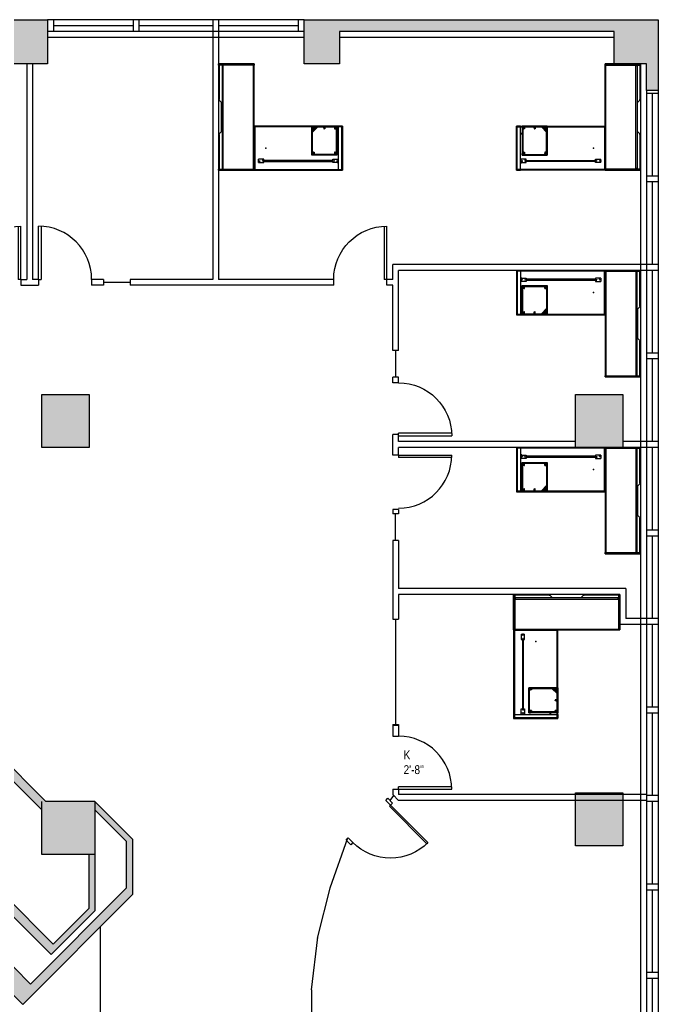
# Model space of a CAD drawing. Extents: x -899 to 851, y -1109 to 411.
# Drawn here: x 418 to 851, y -258 to 411 of the extents above; entities that cross this region are included whole.
import ezdxf

# ---------------------------------------------------------------- set-up
doc = ezdxf.new("R2010")
doc.units = 0
doc.header["$LTSCALE"] = 24
doc.header["$MEASUREMENT"] = 0
doc.linetypes.add('ACAD_ISO02W100', pattern=[15, 12, -3])
doc.layers.get('0').update_dxf_attribs({"linetype": 'CONTINUOUS'})
for name, color, linetype in [('ARDOOR', 2, 'CONTINUOUS'), ('ARWALL', 7, 'CONTINUOUS'), ('ARWALLTEX', 92, 'CONTINUOUS'), ('ARWINDOW', 2, 'CONTINUOUS'), ('AT2', 7, 'CONTINUOUS'), ('COLUMN', 92, 'CONTINUOUS'), ('HDW', 2, 'CONTINUOUS')]:
    doc.layers.add(name, color=color, linetype=linetype)
doc.styles.add('ARCH', font='acp.shx')

# ---------------------------------------------------------------- blocks, each defined once
blk = doc.blocks.new('36LHD')
at = {"linetype": 'Continuous'}
blk.add_lwpolyline([(-36, 0, -0.414214), (0, 36)], format="xyb", dxfattribs=at)
for points in [[(4.5, 36), (0, 36), (0, 37.999992), (4.5, 37.999992)], [(0, 0), (-36, 0), (-36, 0.999996), (0, 0.999996)], [(4.5, -1.999992), (0, -1.999992), (0, 0), (4.5, 0)]]:
    blk.add_lwpolyline(points, close=True, dxfattribs=at)
blk = doc.blocks.new('36RHD')
for p, q in [((35.96, 1.75), (0, 1.75)), ((0, 0), (0, 1.75)), ((0, 0), (36, 0))]:
    blk.add_line(p, q)
at = {"extrusion": (0, 0, -1)}
blk.add_ellipse((0, 0), major_axis=(-25.46, 25.46), ratio=1, start_param=0.785398, end_param=2.356194, dxfattribs=at)
blk = doc.blocks.new('TW4001EG2472SQZ')
for p, q in [((0.6142, 0), (0.665, -0.0508)), ((1.165, -0.0508), (1.2158, 0)), ((0.6142, -0.012), (0.6262, -0.012)), ((0.665, -0.0508), (1.165, -0.0508)), ((1.2038, -0.012), (1.2158, -0.012))]:
    blk.add_line(p, q)
for points in [[(0.6142, 0), (0, 0), (0, -0.61), (1.83, -0.61), (1.83, 0), (1.2158, 0)], [(0.6142, -0.012), (0.012, -0.012), (0.012, -0.598), (1.818, -0.598), (1.818, -0.012), (1.2158, -0.012)]]:
    blk.add_lwpolyline(points)
blk = doc.blocks.new('TW40103060SQZ')
blk.add_line((0.208, 0), (0, 0))
at = {"color": 5}
for p, q in [((0.001, -1.523), (0.001, -1.455)), ((0.001, -1.455), (0.761, -1.455)), ((0.761, -1.523), (0.001, -1.523)), ((0.761, -1.455), (0.761, -1.523))]:
    blk.add_line(p, q, dxfattribs=at)
at = {"color": 1, "linetype": 'ACAD_ISO02W100'}
for p, q in [((0.118, -1.447), (0.147, -1.447)), ((0.132, -1.462), (0.132, -1.433)), ((0.644, -1.447), (0.615, -1.447)), ((0.63, -1.462), (0.63, -1.433))]:
    blk.add_line(p, q, dxfattribs=at)
for points in [[(0, 0), (0, -1.524), (0.762, -1.524), (0.762, 0)], [(0.012, -0.012), (0.012, -1.512), (0.75, -1.512), (0.75, -0.012)]]:
    blk.add_lwpolyline(points, close=True)
at = {"color": 1}
blk.add_point((0.381, -0.202), dxfattribs=at)
blk = doc.blocks.new('TW80062824Z')
for p, q in [((0, 0), (0.019, 0)), ((0, -0.61), (0, 0)), ((0.019, 0), (0.019, -0.61)), ((0.019, -0.61), (0, -0.61))]:
    blk.add_line(p, q)
blk = doc.blocks.new('TW70032017SQZ')
h = blk.add_hatch()
h.set_pattern_fill('ANSI31', color=256, scale=0.0005, style=0)
h.set_pattern_definition([(45, (66.7572857, -621.4514568), (-0.001122532015, 0.001122532015), [])])
h.paths.add_polyline_path([(0.027, -0.011), (0.021, -0.011), (0.021, -0.049), (0.027, -0.049)])
h.paths.add_polyline_path([(0.039, -0.011), (0.033, -0.011), (0.033, -0.049), (0.039, -0.049)])
h = blk.add_hatch()
h.set_pattern_fill('ANSI31', color=256, scale=0.0005, style=0)
h.set_pattern_definition([(45, (67.1272857, -621.4514568), (-0.001122532015, 0.001122532015), [])])
h.paths.add_polyline_path([(0.397, -0.011), (0.391, -0.011), (0.391, -0.049), (0.397, -0.049)])
h.paths.add_polyline_path([(0.409, -0.011), (0.403, -0.011), (0.403, -0.049), (0.409, -0.049)])
h = blk.add_hatch()
h.set_pattern_fill('ANSI31', color=256, scale=0.0005, style=0)
h.set_pattern_definition([(45, (66.7572857, -621.8924568), (-0.001122532015, 0.001122532015), [])])
h.paths.add_polyline_path([(0.027, -0.452), (0.021, -0.452), (0.021, -0.49), (0.027, -0.49)])
h.paths.add_polyline_path([(0.039, -0.452), (0.033, -0.452), (0.033, -0.49), (0.039, -0.49)])
h = blk.add_hatch()
h.set_pattern_fill('ANSI31', color=256, scale=0.0005, style=0)
h.set_pattern_definition([(45, (66.9422857, -621.8924568), (-0.001122532015, 0.001122532015), [])])
h.paths.add_polyline_path([(0.206, -0.49), (0.212, -0.49), (0.212, -0.452), (0.206, -0.452)])
h.paths.add_polyline_path([(0.224, -0.452), (0.218, -0.452), (0.218, -0.49), (0.224, -0.49)])
h = blk.add_hatch()
h.set_pattern_fill('ANSI31', color=256, scale=0.0005, style=0)
h.set_pattern_definition([(45, (67.1272857, -621.8924568), (-0.001122532015, 0.001122532015), [])])
h.paths.add_polyline_path([(0.397, -0.452), (0.391, -0.452), (0.391, -0.49), (0.397, -0.49)])
h.paths.add_polyline_path([(0.409, -0.452), (0.403, -0.452), (0.403, -0.49), (0.409, -0.49)])
h = blk.add_hatch()
h.set_pattern_fill('ANSI31', color=256, scale=0.0005, style=0)
h.set_pattern_definition([(45, (68.6745147, -621.4636936), (-0.001122532015, 0.001122532015), [])])
h.paths.add_polyline_path([(0.401, -0.5), (0.409, -0.5), (0.409, -0.49), (0.401, -0.49)])
for p, q in [((0.012, -0.012), (0, 0)), ((0, 0), (0.03, 0)), ((0, 0), (0, -0.03)), ((0.418, -0.012), (0.43, 0)), ((0.021, -0.03), (0.021, -0.027)), ((0.021, -0.03), (0.021, -0.033)), ((0.027, -0.027), (0.033, -0.027)), ((0.027, -0.033), (0.033, -0.033)), ((0.391, -0.03), (0.391, -0.027)), ((0.391, -0.03), (0.391, -0.033)), ((0.397, -0.027), (0.403, -0.027)), ((0.397, -0.033), (0.403, -0.033)), ((0.012, -0.489), (0, -0.501)), ((0.002, -0.486), (0.428, -0.486)), ((0.021, -0.471), (0.021, -0.468)), ((0.021, -0.471), (0.021, -0.474)), ((0.027, -0.468), (0.033, -0.468)), ((0.027, -0.474), (0.033, -0.474)), ((0.206, -0.471), (0.206, -0.468)), ((0.206, -0.471), (0.206, -0.474)), ((0.212, -0.468), (0.218, -0.468)), ((0.212, -0.474), (0.218, -0.474)), ((0.418, -0.396), (0.328, -0.486)), ((0.348, -0.486), (0.418, -0.416)), ((0.391, -0.471), (0.391, -0.468)), ((0.391, -0.471), (0.391, -0.474)), ((0.397, -0.468), (0.403, -0.468)), ((0.397, -0.474), (0.403, -0.474)), ((0.401, -0.49), (0.409, -0.49)), ((0.401, -0.5), (0.401, -0.49)), ((0.409, -0.5), (0.401, -0.5)), ((0.409, -0.49), (0.409, -0.5)), ((0.418, -0.489), (0.43, -0.501)), ((0.428, -0.499), (0.428, -0.486))]:
    blk.add_line(p, q)
for points in [[(0, 0), (0.43, 0), (0.43, -0.501), (0, -0.501)], [(0.012, -0.012), (0.418, -0.012), (0.418, -0.489), (0.012, -0.489)], [(0.021, -0.011), (0.027, -0.011), (0.027, -0.049), (0.021, -0.049)], [(0.039, -0.011), (0.033, -0.011), (0.033, -0.049), (0.039, -0.049)], [(0.391, -0.011), (0.397, -0.011), (0.397, -0.049), (0.391, -0.049)], [(0.409, -0.011), (0.403, -0.011), (0.403, -0.049), (0.409, -0.049)], [(0.021, -0.452), (0.027, -0.452), (0.027, -0.49), (0.021, -0.49)], [(0.039, -0.452), (0.033, -0.452), (0.033, -0.49), (0.039, -0.49)], [(0.206, -0.452), (0.212, -0.452), (0.212, -0.49), (0.206, -0.49)], [(0.224, -0.452), (0.218, -0.452), (0.218, -0.49), (0.224, -0.49)], [(0.391, -0.452), (0.397, -0.452), (0.397, -0.49), (0.391, -0.49)], [(0.409, -0.452), (0.403, -0.452), (0.403, -0.49), (0.409, -0.49)]]:
    blk.add_lwpolyline(points, close=True)
blk.add_lwpolyline([(0.002, 0), (0.002, -0.499), (0.428, -0.499), (0.428, 0)])
for p in [(0.03, -0.03), (0.4, -0.03), (0.03, -0.471), (0.215, -0.471), (0.4, -0.471)]:
    blk.add_point(p)
blk = doc.blocks.new('TW80011654Z')
for p, q in [((0, 0), (0, -0.056)), ((0, 0), (0.09, 0)), ((0.09, 0), (0.09, -0.056)), ((1.372, 0), (1.282, 0)), ((1.282, 0), (1.282, -0.056)), ((1.372, 0), (1.372, -0.056)), ((0, -0.037), (0, -0.018)), ((0, -0.018), (0, -0.037)), ((0.09, -0.056), (0, -0.056)), ((1.282, -0.018), (0.09, -0.018)), ((0.977, -0.018), (0.09, -0.018)), ((0.09, -0.037), (1.282, -0.037)), ((0.09, -0.037), (0.977, -0.037)), ((1.282, -0.056), (1.372, -0.056)), ((1.372, -0.037), (1.372, -0.018)), ((1.372, -0.037), (1.372, -0.018)), ((1.372, -0.018), (1.372, -0.037))]:
    blk.add_line(p, q)
for centre in [(0.021, -0.009), (0.021, -0.028), (0.069, -0.028), (0.069, -0.046), (1.303, -0.028), (1.303, -0.046), (1.351, -0.009), (1.351, -0.028)]:
    blk.add_circle(centre, 0.0025)
blk = doc.blocks.new('TW80051370Z')
for p, q in [((1.802, 0), (0.028, 0)), ((0.028, 0), (0.028, -0.019)), ((0.028, -0.019), (1.802, -0.019)), ((1.802, -0.019), (1.802, 0))]:
    blk.add_line(p, q)
blk = doc.blocks.new('A$C7CDB2EFE')
at = {"layer": 'AT2', "xscale": 39.3700787401575, "yscale": 39.3700787401575, "zscale": 39.3700787401575}
for name, p, rotation in [('TW40103060SQZ', (60, 72.05), 270), ('TW4001EG2472SQZ', (84.02, 72.05), 270), ('TW80062824Z', (84.02, 72.05), 270), ('TW80051370Z', (81.66, 72.05), 270), ('TW80062824Z', (60, 0), 90)]:
    blk.add_blockref(name, p, dxfattribs=dict(at, rotation=rotation))
for name, p in [('TW80011654Z', (3.01, 66.84)), ('TW70032017SQZ', (3.84, 61.77))]:
    blk.add_blockref(name, p, dxfattribs=at)
blk = doc.blocks.new('A$C2F6021D5')
at = {"layer": 'AT2', "xscale": -39.3700787401575, "yscale": 39.3700787401575, "zscale": 39.3700787401575}
for name, p, rotation in [('TW4001EG2472SQZ', (0, 72.05), 90), ('TW80062824Z', (0, 72.05), 90), ('TW80051370Z', (2.36, 72.05), 90), ('TW40103060SQZ', (24.02, 72.05), 90), ('TW80062824Z', (24.02, 0), 270)]:
    blk.add_blockref(name, p, dxfattribs=dict(at, rotation=rotation))
for name, p in [('TW80011654Z', (81, 66.84)), ('TW70032017SQZ', (80.17, 61.77))]:
    blk.add_blockref(name, p, dxfattribs=at)

msp = doc.modelspace()

# ---------------------------------------------------------------- linework, layer by layer
at = {"layer": 'ARDOOR'}
for p, q in [((710.7, -109.43), (674.74, -109.43)), ((674.74, -111.18), (674.74, -109.43)), ((674.74, -111.18), (710.74, -111.18))]:
    msp.add_line(p, q, dxfattribs=at)
msp.add_ellipse((674.74, -111.18), major_axis=(-25.46, 25.46), ratio=1, start_param=3.926991, end_param=5.497787, dxfattribs=at)
at = {"layer": 'ARWALL'}
for p, q in [((196.74, 410.54), (436.74, 410.54)), ((436.74, 410.54), (436.74, 380.54)), ((610.74, 410.54), (850.74, 410.54)), ((610.74, 380.54), (610.74, 410.54)), ((850.74, 410.54), (850.74, 362.54)), ((548.74, 402.54), (548.74, 234.54)), ((552.74, 402.54), (552.74, 234.54)), ((820.74, 402.54), (634.74, 402.54)), ((634.74, 402.54), (634.74, 380.54)), ((820.74, 380.54), (820.74, 402.54)), ((436.74, 380.54), (412.74, 380.54)), ((422.67, 380.54), (422.67, 234.54)), ((426.67, 380.54), (426.67, 234.54)), ((634.74, 380.54), (610.74, 380.54)), ((842.74, 380.54), (820.74, 380.54)), ((842.74, 362.54), (842.74, 380.54)), ((850.74, 362.54), (842.74, 362.54)), ((670.74, 234.54), (670.74, 244.54)), ((842.74, 244.54), (670.74, 244.54)), ((418.67, 234.54), (422.67, 234.54)), ((418.67, 234.54), (418.67, 230.54)), ((430.67, 234.54), (426.67, 234.54)), ((430.67, 234.54), (430.67, 230.54)), ((474.71, 234.54), (466.67, 234.54)), ((466.67, 234.54), (466.67, 230.54)), ((548.74, 234.54), (492.71, 234.54)), ((630.74, 234.54), (552.74, 234.54)), ((630.74, 230.54), (630.74, 234.54)), ((666.74, 230.54), (666.74, 234.54)), ((670.74, 234.54), (666.74, 234.54)), ((674.74, 186.31), (674.74, 240.54)), ((842.74, 240.54), (674.74, 240.54)), ((418.67, 230.54), (430.67, 230.54)), ((474.71, 230.54), (466.67, 230.54)), ((630.74, 230.54), (492.71, 230.54)), ((670.74, 230.54), (666.74, 230.54)), ((670.74, 186.31), (670.74, 230.54)), ((670.74, 164.4), (670.74, 168.31)), ((674.74, 164.4), (674.74, 168.31)), ((674.74, 164.4), (670.74, 164.4)), ((670.74, 115.41), (670.74, 129.28)), ((674.74, 129.28), (670.74, 129.28)), ((674.74, 124.54), (674.74, 128.4)), ((794.74, 124.54), (674.74, 124.54)), ((794.74, 120.54), (674.74, 120.54)), ((674.74, 115.41), (674.74, 120.54)), ((842.74, 124.58), (826.74, 124.58)), ((842.74, 120.58), (826.74, 120.58)), ((674.74, 115.41), (670.74, 115.41)), ((670.74, 78.53), (670.74, 75.5)), ((674.74, 78.53), (670.74, 78.53)), ((674.74, 78.53), (674.74, 75.5)), ((670.74, 57.5), (670.74, 4.08)), ((674.74, 57.5), (674.74, 24.94)), ((828.76, 24.94), (674.74, 24.94)), ((824.76, 20.94), (674.74, 20.94)), ((674.74, 20.94), (674.74, 4.08)), ((824.76, 20.94), (824.76, 0.54)), ((828.76, 24.94), (828.76, 4.54)), ((842.74, 0.54), (824.76, 0.54)), ((842.74, 4.54), (828.76, 4.54)), ((319.59, -3.42), (435.64, -119.46)), ((432.9, -125.21), (319.59, -11.9)), ((670.74, -67.18), (670.74, -75.18)), ((674.74, -67.18), (674.74, -75.18)), ((670.74, -75.18), (674.74, -75.18)), ((670.74, -111.18), (674.74, -111.18)), ((670.74, -111.18), (670.74, -114.68)), ((674.74, -111.18), (674.74, -114.68)), ((432.9, -155.46), (432.9, -119.46)), ((468.9, -119.46), (435.64, -119.46)), ((468.9, -119.46), (468.9, -193.52)), ((468.9, -119.46), (494.36, -144.92)), ((670.74, -114.68), (674.74, -118.68)), ((842.74, -114.68), (674.74, -114.68)), ((842.74, -118.68), (674.74, -118.68)), ((468.9, -125.12), (490.36, -146.57)), ((490.27, -177.97), (490.36, -146.57)), ((494.36, -144.92), (494.27, -182.46)), ((468.9, -155.46), (432.9, -155.46)), ((464.9, -191.86), (464.9, -155.46)), ((425.24, -243.19), (490.36, -178.07)), ((407.74, -183.26), (440.62, -216.14)), ((494.36, -182.56), (419.94, -256.98)), ((439.21, -223.21), (407.74, -191.75)), ((468.9, -193.52), (439.21, -223.21)), ((440.62, -216.14), (464.9, -191.86)), ((402.79, -220.74), (425.24, -243.19)), ((419.94, -256.98), (393.24, -230.29))]:
    msp.add_line(p, q, dxfattribs=at)
at = {"layer": 'ARWALLTEX'}
for points in [[(238.74, 402.54), (196.74, 410.54), (412.74, 402.54), (436.74, 410.54)], [(412.74, 402.54), (412.74, 380.54), (436.74, 410.54), (436.74, 380.54)], [(634.74, 402.54), (820.74, 402.54), (610.74, 410.54), (850.74, 410.54)], [(610.74, 380.54), (634.74, 380.54), (610.74, 410.54), (634.74, 402.54)], [(820.74, 402.54), (850.74, 410.54), (820.74, 380.54), (850.74, 380.54)], [(842.74, 380.54), (850.74, 380.54), (842.74, 362.54), (850.74, 362.54)], [(432.9, -125.21), (319.59, -11.9), (437.15, -120.97), (319.59, -3.42)], [(468.9, -125.12), (490.36, -146.57), (468.9, -119.46), (494.36, -144.92)], [(490.36, -146.57), (490.27, -177.97), (494.36, -144.92), (494.27, -182.46)], [(464.9, -155.46), (464.9, -191.86), (468.9, -155.46), (468.9, -193.52)], [(490.36, -178.07), (425.24, -243.19), (494.36, -182.56), (419.94, -256.98)], [(407.74, -183.26), (440.62, -216.14), (407.74, -191.75), (439.21, -223.21)], [(464.9, -191.86), (440.62, -216.14), (468.9, -193.52), (439.21, -223.21)], [(402.79, -220.74), (425.24, -243.19), (393.24, -230.29), (419.94, -256.98)]]:
    msp.add_solid(points, dxfattribs=at)
at = {"layer": 'ARWINDOW'}
for p, q in [((610.74, 410.54), (436.74, 410.54)), ((440.74, 410.54), (440.74, 402.54)), ((494.74, 410.54), (494.74, 402.54)), ((498.74, 410.54), (498.74, 402.54)), ((548.74, 410.54), (548.74, 402.54)), ((552.74, 410.54), (552.74, 402.54)), ((606.74, 410.54), (606.74, 402.54)), ((610.74, 402.54), (436.74, 402.54)), ((440.74, 406.54), (494.74, 406.54)), ((498.74, 406.54), (548.74, 406.54)), ((552.74, 406.54), (606.74, 406.54)), ((610.74, 398.54), (436.74, 398.54)), ((820.74, 398.54), (634.74, 398.54)), ((838.74, 380.54), (838.74, -657.46)), ((842.74, 362.54), (842.74, -657.46)), ((850.74, 362.54), (850.74, -657.46)), ((850.74, 360.54), (842.74, 360.54)), ((846.74, 304.54), (846.74, 360.54)), ((850.74, 304.54), (842.74, 304.54)), ((850.74, 300.54), (842.74, 300.54)), ((846.74, 244.54), (846.74, 300.54)), ((850.74, 244.54), (842.74, 244.54)), ((474.71, 234.54), (474.71, 230.54)), ((492.71, 234.54), (492.71, 230.54)), ((850.74, 240.54), (842.74, 240.54)), ((846.74, 184.54), (846.74, 240.54)), ((474.71, 232.54), (492.71, 232.54)), ((674.74, 186.31), (670.74, 186.31)), ((672.74, 186.31), (672.74, 168.31)), ((850.74, 184.54), (842.74, 184.54)), ((850.74, 180.54), (842.74, 180.54)), ((846.74, 124.54), (846.74, 180.54)), ((674.74, 168.31), (670.74, 168.31)), ((850.74, 124.54), (842.74, 124.54)), ((850.74, 120.54), (842.74, 120.54)), ((846.74, 64.54), (846.74, 120.54)), ((674.74, 75.5), (670.74, 75.5)), ((672.74, 57.5), (672.74, 75.5)), ((850.74, 64.54), (842.74, 64.54)), ((850.74, 60.54), (842.74, 60.54)), ((846.74, 4.54), (846.74, 60.54)), ((674.74, 57.5), (670.74, 57.5)), ((670.74, 4.08), (674.74, 4.08)), ((672.74, 4.08), (672.74, -67.18)), ((850.74, 4.54), (842.74, 4.54)), ((850.74, 0.54), (842.74, 0.54)), ((846.74, -55.46), (846.74, 0.54)), ((850.74, -55.46), (842.74, -55.46)), ((850.74, -59.46), (842.74, -59.46)), ((846.74, -115.46), (846.74, -59.46)), ((670.74, -67.18), (674.74, -67.18)), ((674.74, -68.03), (670.74, -68.03)), ((669.02, -118.88), (671.53, -115.47)), ((850.74, -115.46), (842.74, -115.46)), ((850.74, -119.46), (842.74, -119.46)), ((846.74, -175.46), (846.74, -119.46)), ((628.31, -177.92), (640.36, -144)), ((619.85, -212.17), (628.47, -177.21)), ((850.74, -175.46), (842.74, -175.46)), ((850.74, -179.46), (842.74, -179.46)), ((846.74, -235.46), (846.74, -179.46)), ((472.38, -204.54), (472.38, -270.21)), ((615.77, -247.2), (619.94, -211.45)), ((850.74, -235.46), (842.74, -235.46)), ((850.74, -239.46), (842.74, -239.46)), ((846.74, -295.46), (846.74, -239.46)), ((615.77, -247.2), (615.77, -283.2))]:
    msp.add_line(p, q, dxfattribs=at)
at = {"layer": 'COLUMN'}
for points in [[(464.9, 156.54), (464.9, 120.54), (432.9, 120.54), (432.9, 156.54)], [(826.74, 156.54), (826.74, 120.54), (794.74, 120.54), (794.74, 156.54)], [(826.74, -113.46), (826.74, -149.46), (794.74, -149.46), (794.74, -113.46)]]:
    msp.add_lwpolyline(points, close=True, dxfattribs=at)
for points in [[(432.9, 120.54), (464.9, 120.54), (432.9, 156.54), (464.9, 156.54)], [(794.74, 120.54), (826.74, 120.54), (794.74, 156.54), (826.74, 156.54)], [(794.74, -149.46), (826.74, -149.46), (794.74, -113.46), (826.74, -113.46)], [(432.9, -155.46), (468.9, -155.46), (432.9, -119.46), (468.9, -119.46)]]:
    msp.add_solid(points, dxfattribs=at)

# ---------------------------------------------------------------- block references
for name, p, rotation in [('A$C7CDB2EFE', (636.76, 380.54), 180), ('A$C2F6021D5', (838.74, 380.54), 180), ('A$C7CDB2EFE', (824.76, -63.08), 89.99999999999999)]:
    msp.add_blockref(name, p, dxfattribs=dict(rotation=rotation))
for p in [(754.73, 168.49), (754.73, 48.53)]:
    msp.add_blockref('A$C7CDB2EFE', p)
at = {"layer": 'ARDOOR'}
for name, p, rotation in [('36RHD', (418.67, 234.54), 90), ('36RHD', (666.74, 234.54), 90.00000000000001), ('36LHD', (669.19, -121.88), 135.0000000000046)]:
    msp.add_blockref(name, p, dxfattribs=dict(at, rotation=rotation))
at = {"layer": 'ARDOOR', "xscale": -1}
for p, rotation in [((430.67, 234.54), 270), ((674.74, 115.4), 180)]:
    msp.add_blockref('36RHD', p, dxfattribs=dict(at, rotation=rotation))
at = {"layer": 'ARDOOR'}
msp.add_blockref('36RHD', (674.74, 128.4), dxfattribs=at)

# ---------------------------------------------------------------- texts
at = {"layer": 'HDW', "style": 'ARCH', "width": 0.85}
for s, p in [('K', (678.1, -90.86)), ("2'-8''", (678.1, -100.86))]:
    msp.add_text(s, height=6, dxfattribs=at).set_placement(p)

doc.saveas('drawing.dxf')
